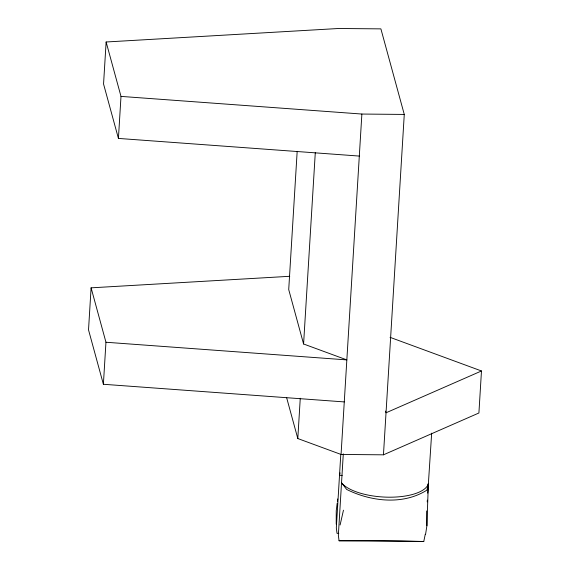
<?xml version="1.0" encoding="UTF-8"?>
<svg xmlns="http://www.w3.org/2000/svg" width="570" height="570" viewBox="0 0 570 570"><rect width="100%" height="100%" fill="white"/><g stroke="black" fill="none" stroke-linecap="round" stroke-linejoin="round"><path stroke-width="0.85" d="M336.222 524.186L336.236 510.87L337.184 503.217M425.583 534.297L426.901 525.761L428.362 483.517L428.163 484.407A44.823 17.585 3.5 0 1 388.79 497.197A44.823 17.585 3.5 0 1 342.221 483.652L341.53 482.754L346.653 489.43C371.084 501.6 402.976 505.276 426.901 490.136L428.362 483.517M289.76 276.3L91.093 287.836L88.521 329.859L103.384 384.273L344.273 401.921M286.653 397.732L297.804 438.544L341.06 454.454L383.453 454.824L404.272 114.427L380.895 28.871L338.502 28.5L106.127 41.988L103.555 84.018L118.425 138.424L359.307 156.073M103.384 384.273L105.956 342.249L91.093 287.836M118.425 138.424L120.997 96.401L106.127 41.988M297.177 151.328L288.719 289.574L303.582 343.988L346.838 359.898L105.956 342.249M297.804 438.544L300.269 398.266M303.582 343.988L315.296 152.568M340.789 454.34L336.321 527.87L337.027 533.356L338.794 533.37M341.06 454.454L361.879 114.05L404.272 114.427M343.297 453.863L338.345 535.266L339.05 540.759L423.774 541.5L425.256 534.282M427.236 501.892L427.343 500.147M427.771 493.143L431.668 433.157M390.065 337.34L481.479 370.97L478.907 412.993L383.453 454.824M337.39 501.522L337.711 498.971M342.192 475.373L339.506 475.351L340.083 472.872M339.506 475.351L339.706 474.461M340.098 524.999L343.468 510.178M481.479 370.97L386.018 412.801L385.555 411.091M339.05 540.759L368.498 540.616A44.93 0.591 0.4 0 1 401.715 540.909L423.774 541.5M120.997 96.401L361.879 114.05M426.645 510.912L426.901 525.761"/></g></svg>
